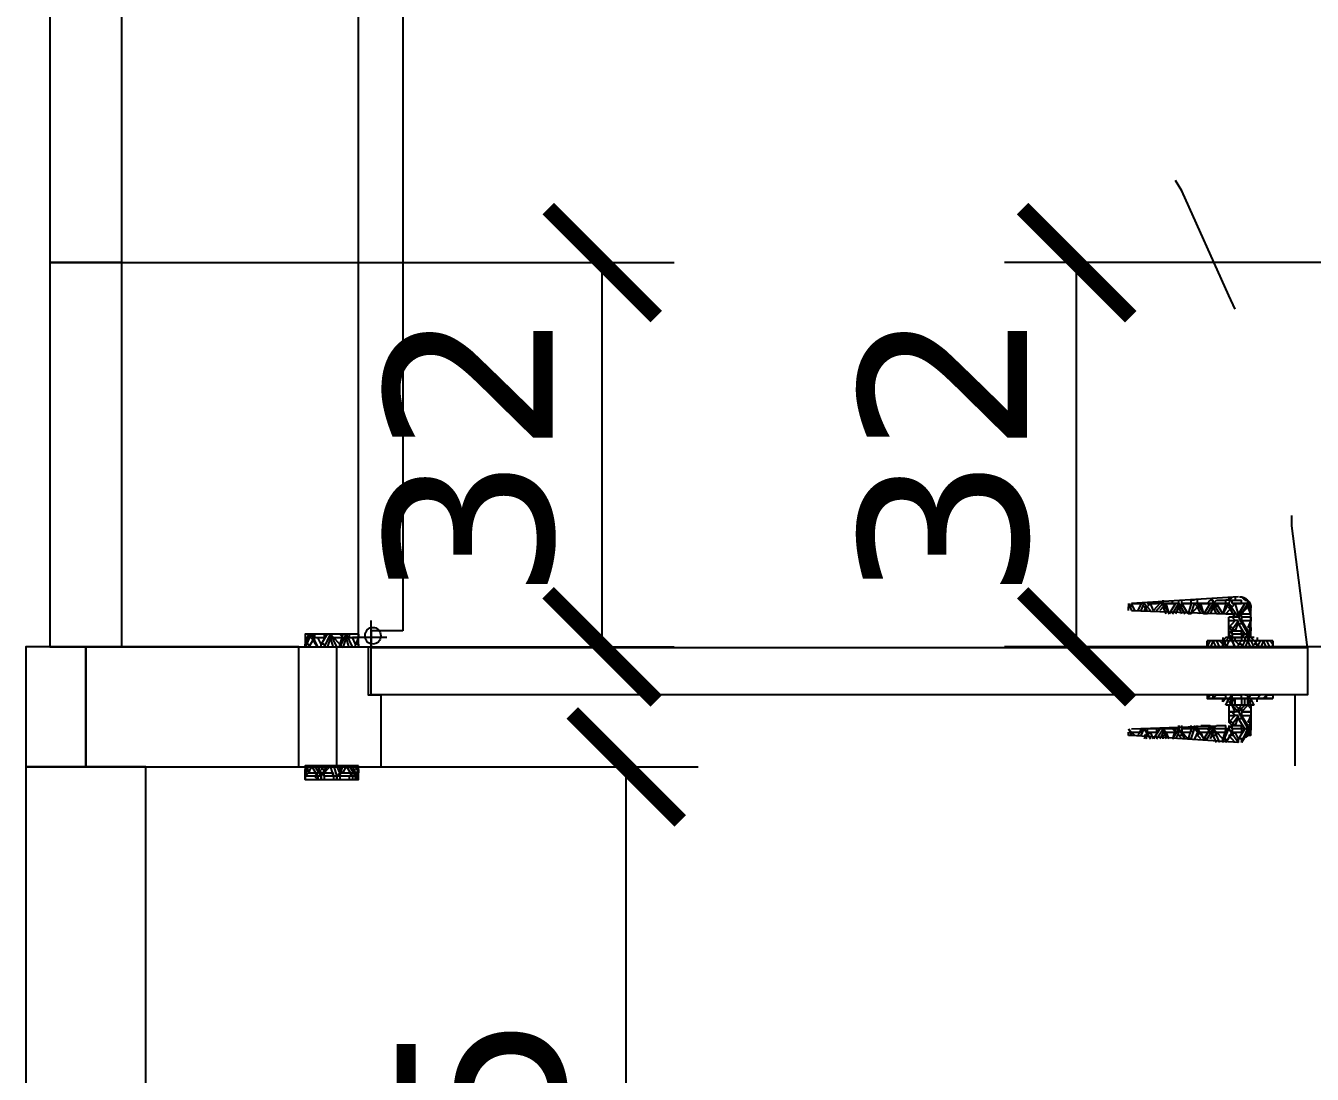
# Model space of a CAD drawing. Header units: centimetres. Extents: x -135 to 3640, y -1234 to 1338.
# Drawn here: x 2056 to 2163.1, y 174.4 to 261.7 of the extents above; entities that cross this region are included whole.
import ezdxf

# ---------------------------------------------------------------- set-up
doc = ezdxf.new("R2010")
doc.units = ezdxf.units.CM
for name, color, linetype in [('IC_KAPILAR', 7, 'Continuous'), ('MONTAJ_OZEL_OLCU', 6, 'Continuous'), ('MONTAJ_OZEL_PANO', 6, 'Continuous'), ('MONTAJ_STANDART', 7, 'Continuous')]:
    doc.layers.add(name, color=color, linetype=linetype)
doc.styles.add('PORTMAN', font='DejaVuSans.ttf')
doc.dimstyles.new('PORTMAN', dxfattribs={"dimtxt": 14, "dimasz": 9, "dimexe": 6, "dimexo": 5, "dimgap": 4, "dimtad": 1, "dimtxsty": 'PORTMAN', "dimblk": 'ARCHTICK', "dimcen": 2.5, "dimazin": 3, "dimtfac": 0.5, "dimtmove": 2, "dimatfit": 3})

# ---------------------------------------------------------------- blocks, each defined once
blk = doc.blocks.new('kaynak-dis-kapi')
at = {"color": 133, "linetype": 'Continuous', "lineweight": 25, "true_color": 0x6ec1dd}
for p, q in [((54378.49, 7078.5), (54378.49, 7162.8)), ((54374.54, 7161.39), (54374.54, 7079.91)), ((54298.7, 7082.17), (54298.42, 7081.6)), ((54298.42, 7081.89), (54298.42, 7081.89)), ((54298.42, 7081.89), (54298.7, 7081.89)), ((54298.42, 7081.32), (54298.7, 7081.89)), ((54298.98, 7082.45), (54298.7, 7082.45)), ((54298.7, 7082.45), (54298.7, 7082.45)), ((54298.7, 7082.45), (54298.98, 7082.45)), ((54298.7, 7082.17), (54300.11, 7082.17)), ((54298.7, 7082.17), (54298.7, 7081.89)), ((54298.7, 7082.17), (54298.98, 7082.17)), ((54298.7, 7081.89), (54299.26, 7081.32)), ((54298.98, 7082.45), (54299.26, 7082.73)), ((54298.98, 7082.17), (54299.54, 7081.32)), ((54299.26, 7082.17), (54299.26, 7082.45)), ((54300.11, 7082.45), (54299.26, 7082.45)), ((54299.26, 7082.17), (54299.26, 7082.17)), ((54300.11, 7082.17), (54299.26, 7082.17)), ((54299.54, 7082.73), (54309.13, 7082.17)), ((54299.54, 7081.32), (54299.83, 7082.17)), ((54299.83, 7082.73), (54299.83, 7082.45)), ((54299.83, 7082.73), (54299.83, 7082.45)), ((54300.11, 7081.89), (54299.83, 7082.17)), ((54299.83, 7081.04), (54300.39, 7081.89)), ((54300.39, 7082.45), (54300.11, 7082.73)), ((54300.11, 7082.17), (54300.11, 7082.45)), ((54300.11, 7082.17), (54300.11, 7082.17)), ((54300.39, 7082.17), (54300.11, 7081.89)), ((54300.11, 7081.89), (54300.39, 7081.89)), ((54300.11, 7081.89), (54300.67, 7081.32)), ((54300.39, 7082.73), (54300.39, 7082.45)), ((54300.39, 7082.45), (54300.67, 7082.45)), ((54300.39, 7082.17), (54300.67, 7082.17)), ((54300.67, 7082.17), (54300.67, 7082.45)), ((54301.52, 7082.45), (54300.67, 7082.45)), ((54300.67, 7082.45), (54300.67, 7082.45)), ((54300.67, 7082.17), (54300.67, 7082.17)), ((54301.52, 7082.17), (54300.67, 7082.17)), ((54300.67, 7082.17), (54300.95, 7081.32)), ((54300.95, 7081.32), (54301.52, 7082.17)), ((54301.8, 7082.17), (54301.24, 7081.32)), ((54301.8, 7082.17), (54301.52, 7082.45)), ((54301.52, 7082.45), (54301.52, 7082.45)), ((54301.52, 7082.45), (54301.52, 7082.45)), ((54301.8, 7082.17), (54301.52, 7082.17)), ((54301.52, 7081.89), (54301.52, 7082.17)), ((54301.52, 7081.89), (54301.8, 7081.89)), ((54301.52, 7081.32), (54301.8, 7081.89)), ((54302.08, 7082.45), (54301.8, 7082.45)), ((54301.8, 7082.45), (54301.8, 7082.45)), ((54301.8, 7082.45), (54302.08, 7082.45)), ((54301.8, 7082.17), (54301.8, 7081.89)), ((54301.8, 7082.17), (54302.08, 7082.17)), ((54301.8, 7081.89), (54302.08, 7081.32)), ((54302.36, 7082.17), (54302.08, 7082.45)), ((54302.08, 7082.45), (54302.08, 7082.45)), ((54302.36, 7082.17), (54302.08, 7082.17)), ((54303.21, 7082.17), (54302.08, 7082.17)), ((54302.08, 7082.17), (54302.65, 7081.32)), ((54303.21, 7082.17), (54302.65, 7081.32)), ((54302.65, 7081.32), (54302.93, 7082.17)), ((54303.21, 7081.89), (54302.93, 7082.17)), ((54302.93, 7081.32), (54303.21, 7081.89)), ((54303.21, 7082.17), (54303.21, 7082.45)), ((54303.21, 7082.17), (54303.21, 7082.45)), ((54303.21, 7082.17), (54303.21, 7082.17)), ((54303.49, 7082.17), (54303.21, 7081.89)), ((54303.21, 7081.89), (54303.21, 7081.89)), ((54303.21, 7081.89), (54303.77, 7081.32)), ((54303.49, 7082.45), (54303.49, 7082.45)), ((54303.49, 7082.45), (54303.49, 7082.45)), ((54303.49, 7082.45), (54303.77, 7082.45)), ((54303.77, 7081.32), (54303.49, 7082.17)), ((54303.49, 7082.17), (54303.77, 7082.17)), ((54303.77, 7082.17), (54303.77, 7082.45)), ((54303.77, 7082.45), (54303.77, 7082.45)), ((54303.77, 7082.17), (54303.77, 7082.17)), ((54304.62, 7082.17), (54303.77, 7082.17)), ((54303.77, 7082.17), (54304.06, 7081.32)), ((54304.06, 7081.32), (54304.62, 7082.17)), ((54304.9, 7082.17), (54304.34, 7081.32)), ((54304.62, 7082.17), (54304.62, 7082.45)), ((54304.62, 7082.17), (54304.62, 7082.17)), ((54304.62, 7081.89), (54304.62, 7082.17)), ((54304.62, 7081.89), (54304.9, 7081.89)), ((54304.62, 7081.32), (54304.9, 7081.89)), ((54304.9, 7082.17), (54304.9, 7081.89)), ((54304.9, 7082.17), (54305.18, 7082.17)), ((54304.9, 7081.89), (54305.18, 7081.32)), ((54305.47, 7082.17), (54305.18, 7082.17)), ((54306.03, 7082.17), (54305.18, 7082.17)), ((54305.18, 7082.17), (54305.75, 7081.32)), ((54305.47, 7082.17), (54305.47, 7082.45)), ((54306.31, 7082.17), (54305.75, 7081.32)), ((54305.75, 7081.32), (54306.03, 7082.17)), ((54306.31, 7082.17), (54306.03, 7082.17)), ((54306.03, 7081.89), (54306.03, 7082.17)), ((54306.03, 7081.89), (54306.31, 7081.89)), ((54306.03, 7081.32), (54306.31, 7081.89)), ((54306.31, 7082.17), (54306.31, 7082.45)), ((54306.31, 7082.17), (54306.31, 7081.89)), ((54306.31, 7082.17), (54306.59, 7082.17)), ((54306.31, 7081.89), (54306.59, 7081.6)), ((54306.59, 7082.17), (54307.16, 7081.6)), ((54306.88, 7082.17), (54306.88, 7082.17)), ((54307.72, 7082.17), (54306.88, 7082.17)), ((54307.16, 7081.6), (54307.44, 7082.17)), ((54308, 7082.17), (54307.44, 7081.6)), ((54307.72, 7081.89), (54307.44, 7082.17)), ((54307.72, 7082.17), (54307.72, 7082.17)), ((54308, 7082.17), (54307.72, 7081.89)), ((54307.72, 7081.89), (54308, 7081.89)), ((54307.72, 7081.6), (54308, 7081.89)), ((54307.72, 7081.89), (54308, 7081.6)), ((54308.28, 7081.6), (54308, 7082.17)), ((54308, 7082.17), (54308.28, 7082.17)), ((54308.28, 7082.17), (54308.28, 7082.17)), ((54309.13, 7082.17), (54308.28, 7082.17)), ((54308.28, 7082.17), (54308.57, 7081.6)), ((54308.85, 7081.6), (54309.13, 7082.17)), ((54309.41, 7082.17), (54309.13, 7081.6)), ((54309.13, 7082.17), (54309.13, 7082.17)), ((54309.13, 7081.89), (54309.13, 7082.17)), ((54309.13, 7081.89), (54309.41, 7081.89)), ((54309.41, 7082.17), (54309.41, 7081.89)), ((54309.41, 7081.6), (54309.41, 7081.89)), ((54309.41, 7081.89), (54309.41, 7081.89)), ((54309.41, 7081.89), (54309.41, 7081.89)), ((54298.42, 7079.35), (54298.42, 7081.6)), ((54299.26, 7081.32), (54298.42, 7081.32)), ((54298.42, 7081.04), (54299.26, 7081.04)), ((54298.42, 7081.04), (54298.42, 7081.04)), ((54298.42, 7081.04), (54298.42, 7080.76)), ((54299.26, 7080.76), (54298.42, 7080.76)), ((54298.42, 7080.76), (54298.7, 7080.19)), ((54298.7, 7079.91), (54299.26, 7080.76)), ((54299.26, 7081.04), (54299.26, 7081.32)), ((54299.26, 7081.32), (54299.26, 7081.32)), ((54299.26, 7081.32), (54299.54, 7081.32)), ((54299.26, 7081.04), (54299.26, 7080.76)), ((54299.26, 7080.48), (54299.26, 7080.76)), ((54299.54, 7081.04), (54299.54, 7081.32)), ((54299.54, 7081.04), (54300.39, 7081.04)), ((54299.54, 7081.04), (54299.83, 7081.04)), ((54299.54, 7080.76), (54299.54, 7080.76)), ((54299.54, 7080.76), (54299.83, 7080.76)), ((54299.54, 7080.76), (54299.83, 7079.91)), ((54300.11, 7081.04), (54299.83, 7081.32)), ((54300.67, 7081.32), (54299.83, 7081.32)), ((54300.11, 7081.04), (54299.83, 7080.76)), ((54300.39, 7080.76), (54299.83, 7080.76)), ((54299.83, 7080.76), (54300.39, 7080.19)), ((54300.39, 7079.35), (54300.39, 7081.04)), ((54309.13, 7081.6), (54300.67, 7081.32)), ((54300.67, 7081.32), (54300.67, 7081.32)), ((54300.67, 7081.32), (54300.95, 7081.32)), ((54300.67, 7081.04), (54300.67, 7081.04)), ((54300.95, 7081.32), (54300.95, 7081.32)), ((54302.36, 7081.32), (54302.36, 7081.32)), ((54302.36, 7081.32), (54302.65, 7081.32)), ((54302.65, 7081.32), (54302.65, 7081.32)), ((54303.77, 7081.32), (54303.77, 7081.32)), ((54303.77, 7081.32), (54304.06, 7081.32)), ((54305.47, 7081.32), (54305.47, 7081.32)), ((54305.47, 7081.32), (54305.47, 7081.32)), ((54377.36, 7078.22), (54377.36, 7080.76)), ((54298.42, 7080.19), (54298.42, 7079.91)), ((54298.42, 7080.19), (54298.7, 7080.19)), ((54298.7, 7079.63), (54298.42, 7079.91)), ((54298.42, 7079.91), (54298.42, 7079.91)), ((54298.7, 7079.63), (54298.42, 7079.35)), ((54298.7, 7079.63), (54298.7, 7079.91)), ((54298.7, 7079.63), (54298.98, 7079.63)), ((54298.7, 7079.63), (54298.7, 7079.35)), ((54298.7, 7079.63), (54298.98, 7079.63)), ((54298.98, 7079.63), (54299.54, 7080.48)), ((54298.98, 7079.63), (54299.26, 7079.35)), ((54299.26, 7080.48), (54299.54, 7080.48)), ((54299.26, 7079.63), (54299.26, 7079.91)), ((54300.11, 7079.91), (54299.26, 7079.91)), ((54299.26, 7079.63), (54299.26, 7079.35)), ((54300.11, 7080.19), (54299.83, 7079.91)), ((54300.11, 7080.19), (54300.39, 7080.19)), ((54300.11, 7079.91), (54300.39, 7080.19)), ((54300.11, 7079.63), (54300.11, 7079.91)), ((54300.39, 7079.63), (54300.11, 7079.91)), ((54300.11, 7079.63), (54300.11, 7079.35)), ((54300.39, 7079.63), (54300.39, 7079.63)), ((54300.39, 7079.63), (54300.39, 7079.63)), ((54300.39, 7079.63), (54300.39, 7079.63)), ((54378.49, 7079.63), (54378.49, 7079.35)), ((54379.62, 7079.63), (54379.05, 7078.5)), ((54379.33, 7079.63), (54379.33, 7079.35)), ((54380.18, 7078.5), (54379.62, 7079.63)), ((54379.62, 7079.63), (54379.62, 7079.35)), ((54379.62, 7079.63), (54379.9, 7079.63)), ((54380.18, 7079.63), (54379.9, 7079.35)), ((54379.9, 7079.63), (54380.18, 7078.79)), ((54381.03, 7079.63), (54380.46, 7078.5)), ((54381.03, 7079.63), (54380.74, 7079.35)), ((54381.59, 7078.5), (54381.03, 7079.63)), ((54381.03, 7079.63), (54381.03, 7079.35)), ((54381.03, 7079.63), (54381.31, 7079.63)), ((54381.31, 7079.63), (54381.87, 7078.79)), ((54381.59, 7079.63), (54381.59, 7079.35)), ((54382.72, 7079.63), (54382.15, 7078.5)), ((54382.44, 7079.63), (54382.44, 7079.35)), ((54382.72, 7079.63), (54382.44, 7079.35)), ((54383.28, 7078.5), (54382.72, 7079.63)), ((54382.72, 7079.63), (54383, 7079.63)), ((54383, 7079.63), (54383, 7079.35)), ((54383, 7079.63), (54383.28, 7078.79)), ((54377.36, 7078.5), (54293.34, 7078.5)), ((54293.34, 7078.5), (54293.34, 7074.56)), ((54296.44, 7078.79), (54296.73, 7079.07)), ((54296.44, 7079.07), (54302.36, 7079.07)), ((54296.44, 7078.5), (54296.44, 7078.79)), ((54296.44, 7078.79), (54296.44, 7078.79)), ((54296.44, 7078.79), (54296.44, 7078.79)), ((54297.01, 7079.07), (54296.73, 7078.5)), ((54297.01, 7078.5), (54297.29, 7079.07)), ((54297.29, 7079.07), (54297.57, 7078.5)), ((54297.85, 7078.5), (54297.57, 7079.07)), ((54297.85, 7078.79), (54297.57, 7078.5)), ((54297.85, 7079.35), (54297.85, 7079.07)), ((54297.85, 7078.79), (54298.13, 7079.07)), ((54297.85, 7079.07), (54298.13, 7078.79)), ((54297.85, 7078.5), (54297.85, 7078.79)), ((54297.85, 7078.79), (54298.13, 7078.79)), ((54298.13, 7079.07), (54298.42, 7079.35)), ((54298.13, 7079.35), (54300.67, 7079.35)), ((54298.13, 7079.35), (54298.13, 7079.35)), ((54298.42, 7079.35), (54298.42, 7079.35)), ((54298.42, 7079.35), (54298.7, 7079.35)), ((54298.42, 7079.35), (54298.42, 7079.35)), ((54298.42, 7078.5), (54298.7, 7079.07)), ((54298.7, 7079.07), (54298.7, 7079.35)), ((54298.7, 7079.35), (54298.7, 7079.07)), ((54298.7, 7079.07), (54298.98, 7078.5)), ((54300.11, 7079.35), (54299.26, 7079.35)), ((54299.26, 7079.35), (54299.26, 7079.07)), ((54299.26, 7079.07), (54299.54, 7078.79)), ((54299.26, 7078.79), (54299.26, 7078.5)), ((54299.26, 7078.79), (54299.54, 7078.79)), ((54299.54, 7078.79), (54299.83, 7079.07)), ((54299.54, 7078.5), (54299.54, 7078.79)), ((54299.83, 7079.35), (54299.83, 7079.35)), ((54300.11, 7079.35), (54299.83, 7079.35)), ((54299.83, 7079.35), (54299.83, 7079.35)), ((54299.83, 7079.07), (54299.83, 7079.35)), ((54300.11, 7079.35), (54300.39, 7079.35)), ((54300.67, 7079.35), (54300.67, 7079.35)), ((54300.67, 7078.79), (54300.67, 7078.5)), ((54300.67, 7078.79), (54300.95, 7078.79)), ((54300.95, 7079.35), (54300.95, 7079.07)), ((54300.95, 7078.79), (54301.24, 7079.07)), ((54300.95, 7078.5), (54300.95, 7078.79)), ((54301.52, 7079.07), (54301.24, 7078.5)), ((54301.52, 7078.5), (54301.8, 7079.07)), ((54301.8, 7079.07), (54302.08, 7078.5)), ((54302.36, 7078.5), (54302.08, 7079.07)), ((54302.36, 7079.07), (54302.36, 7079.07)), ((54302.36, 7078.79), (54302.36, 7078.5)), ((54302.36, 7078.79), (54302.36, 7078.79)), ((54375.95, 7079.35), (54379.05, 7079.35)), ((54377.36, 7074.56), (54377.36, 7078.5)), ((54379.33, 7079.35), (54378.49, 7079.35)), ((54378.49, 7079.35), (54378.77, 7078.79)), ((54378.49, 7078.5), (54378.49, 7079.07)), ((54378.49, 7078.79), (54378.49, 7078.5)), ((54378.49, 7078.79), (54378.77, 7078.79)), ((54378.77, 7078.79), (54379.05, 7079.35)), ((54378.77, 7078.5), (54378.77, 7078.79)), ((54379.33, 7079.35), (54379.05, 7079.35)), ((54379.33, 7079.35), (54379.62, 7079.35)), ((54379.33, 7078.5), (54379.62, 7079.35)), ((54379.62, 7079.35), (54379.9, 7078.5)), ((54380.74, 7079.35), (54379.9, 7079.35)), ((54380.18, 7078.79), (54379.9, 7078.5)), ((54380.18, 7078.79), (54380.74, 7079.35)), ((54380.18, 7078.5), (54380.18, 7078.79)), ((54380.18, 7078.79), (54380.18, 7078.79)), ((54380.46, 7068.64), (54380.46, 7078.5)), ((54380.74, 7079.35), (54380.74, 7079.35)), ((54380.74, 7079.35), (54381.03, 7079.35)), ((54380.74, 7078.5), (54381.03, 7079.35)), ((54381.03, 7079.35), (54381.31, 7078.5)), ((54382.44, 7079.35), (54381.59, 7079.35)), ((54381.59, 7078.79), (54381.59, 7078.5)), ((54381.59, 7078.79), (54381.87, 7078.79)), ((54381.87, 7078.79), (54382.15, 7079.35)), ((54381.87, 7078.5), (54381.87, 7078.79)), ((54382.44, 7079.35), (54382.15, 7079.35)), ((54382.15, 7078.5), (54382.72, 7079.35)), ((54382.44, 7079.35), (54382.72, 7079.35)), ((54382.44, 7079.35), (54383, 7078.5)), ((54383.28, 7079.35), (54383, 7079.35)), ((54383, 7078.79), (54383, 7078.5)), ((54383, 7078.79), (54383.28, 7078.79)), ((54383.28, 7078.5), (54383.28, 7078.79)), ((54383.28, 7078.79), (54383.28, 7078.79)), ((54293.34, 7074.56), (54377.36, 7074.56)), ((54297.01, 7074.56), (54296.44, 7074.56)), ((54296.44, 7074.56), (54296.44, 7074.27)), ((54296.44, 7074.27), (54297.01, 7074.27)), ((54297.01, 7074.27), (54296.44, 7074.27)), ((54297.01, 7074.56), (54296.73, 7074.56)), ((54296.73, 7074.56), (54296.73, 7074.56)), ((54297.01, 7074.27), (54296.73, 7074.27)), ((54296.73, 7074.27), (54296.73, 7074.27)), ((54297.29, 7074.27), (54297.01, 7074.56)), ((54297.01, 7074.27), (54297.01, 7074.56)), ((54297.29, 7074.27), (54297.01, 7074.27)), ((54297.01, 7074.27), (54297.01, 7074.27)), ((54297.29, 7074.56), (54297.29, 7074.56)), ((54297.29, 7074.56), (54297.29, 7074.56)), ((54297.29, 7074.56), (54297.57, 7074.56)), ((54297.29, 7074.27), (54297.29, 7074.27)), ((54297.29, 7074.27), (54297.57, 7074.27)), ((54297.85, 7074.27), (54297.57, 7074.56)), ((54298.42, 7074.56), (54297.57, 7074.56)), ((54297.57, 7074.56), (54297.57, 7074.56)), ((54297.85, 7074.27), (54297.57, 7074.27)), ((54298.42, 7074.27), (54297.57, 7074.27)), ((54297.57, 7074.27), (54297.57, 7074.27)), ((54297.85, 7073.99), (54297.85, 7074.27)), ((54298.13, 7073.71), (54298.42, 7074.27)), ((54298.7, 7074.27), (54298.42, 7074.56)), ((54298.42, 7074.56), (54298.42, 7074.56)), ((54298.42, 7074.56), (54298.42, 7074.56)), ((54298.7, 7074.27), (54298.42, 7073.71)), ((54298.7, 7074.27), (54298.42, 7074.27)), ((54298.42, 7074.27), (54298.42, 7073.99)), ((54298.42, 7074.27), (54298.42, 7074.27)), ((54298.98, 7074.56), (54298.7, 7074.56)), ((54298.7, 7074.56), (54298.7, 7074.56)), ((54298.7, 7074.56), (54298.98, 7074.56)), ((54298.7, 7074.27), (54298.7, 7074.27)), ((54298.7, 7073.99), (54298.7, 7074.27)), ((54298.7, 7074.27), (54298.98, 7074.27)), ((54298.98, 7074.56), (54299.26, 7074.56)), ((54299.26, 7074.27), (54299.26, 7074.56)), ((54300.11, 7074.56), (54299.26, 7074.56)), ((54299.26, 7074.27), (54299.26, 7074.27)), ((54300.11, 7074.27), (54299.26, 7074.27)), ((54299.83, 7074.56), (54299.83, 7074.56)), ((54299.83, 7074.56), (54299.83, 7074.56)), ((54299.83, 7074.27), (54300.11, 7073.99)), ((54300.11, 7074.27), (54300.11, 7074.56)), ((54300.11, 7074.27), (54300.11, 7074.27)), ((54300.39, 7074.27), (54300.11, 7073.99)), ((54300.39, 7074.56), (54300.39, 7074.56)), ((54300.39, 7074.56), (54300.39, 7074.56)), ((54300.39, 7074.56), (54300.67, 7074.56)), ((54300.39, 7074.27), (54300.67, 7074.27)), ((54300.67, 7074.27), (54300.67, 7074.56)), ((54301.52, 7074.56), (54300.67, 7074.56)), ((54300.67, 7074.56), (54300.67, 7074.56)), ((54300.67, 7074.27), (54300.67, 7074.27)), ((54301.52, 7074.27), (54300.67, 7074.27)), ((54300.67, 7074.27), (54300.95, 7073.99)), ((54300.95, 7073.99), (54300.95, 7074.27)), ((54301.8, 7074.27), (54301.52, 7074.56)), ((54301.52, 7074.56), (54301.52, 7074.56)), ((54301.52, 7074.56), (54301.52, 7074.56)), ((54301.8, 7074.27), (54301.52, 7074.27)), ((54301.52, 7074.27), (54301.52, 7074.27)), ((54301.52, 7074.27), (54301.52, 7074.27)), ((54302.08, 7074.56), (54301.8, 7074.56)), ((54301.8, 7074.56), (54301.8, 7074.56)), ((54301.8, 7074.56), (54302.08, 7074.56)), ((54301.8, 7074.27), (54301.8, 7074.27)), ((54301.8, 7074.27), (54301.8, 7074.27)), ((54301.8, 7074.27), (54302.08, 7074.27)), ((54302.36, 7074.27), (54302.08, 7074.56)), ((54302.36, 7074.56), (54302.08, 7074.56)), ((54302.08, 7074.56), (54302.08, 7074.56)), ((54302.36, 7074.27), (54302.08, 7074.27)), ((54302.36, 7074.27), (54302.08, 7074.27)), ((54302.08, 7074.27), (54302.08, 7074.27)), ((54376.51, 7074.56), (54376.51, 7068.64)), ((54298.13, 7073.99), (54298.13, 7073.99)), ((54298.13, 7073.71), (54300.67, 7073.71)), ((54298.42, 7073.99), (54298.7, 7073.99)), ((54298.42, 7073.71), (54298.42, 7073.71)), ((54298.42, 7073.43), (54298.7, 7073.71)), ((54298.42, 7073.71), (54298.42, 7071.74)), ((54298.42, 7073.15), (54299.26, 7073.15)), ((54298.42, 7073.15), (54298.42, 7073.15)), ((54298.42, 7073.15), (54298.42, 7072.86)), ((54299.26, 7073.15), (54298.42, 7073.15)), ((54298.7, 7073.71), (54298.7, 7073.99)), ((54298.7, 7073.99), (54298.7, 7073.71)), ((54298.7, 7073.71), (54299.26, 7073.15)), ((54299.54, 7073.15), (54298.98, 7073.71)), ((54299.26, 7073.71), (54299.54, 7073.43)), ((54299.26, 7073.43), (54299.26, 7073.15)), ((54299.26, 7073.43), (54299.54, 7073.43)), ((54299.26, 7073.15), (54299.26, 7073.15)), ((54299.26, 7073.15), (54299.26, 7072.86)), ((54299.54, 7073.43), (54299.83, 7073.71)), ((54299.54, 7073.15), (54299.54, 7073.43)), ((54299.54, 7073.15), (54300.39, 7073.15)), ((54299.54, 7073.15), (54299.83, 7073.15)), ((54299.83, 7073.15), (54300.11, 7073.71)), ((54300.11, 7073.15), (54299.83, 7073.15)), ((54300.11, 7073.15), (54299.83, 7072.86)), ((54300.39, 7073.15), (54299.83, 7073.15)), ((54300.11, 7073.99), (54300.39, 7073.99)), ((54300.11, 7073.71), (54300.39, 7073.99)), ((54300.39, 7073.71), (54300.11, 7073.99)), ((54300.39, 7073.71), (54300.39, 7072.3)), ((54300.67, 7073.99), (54300.67, 7073.99)), ((54299.26, 7072.86), (54298.42, 7072.86)), ((54298.42, 7072.86), (54298.7, 7072.3)), ((54298.42, 7072.3), (54298.42, 7072.02)), ((54298.42, 7072.3), (54298.7, 7072.3)), ((54298.7, 7072.02), (54299.26, 7072.86)), ((54298.98, 7071.74), (54299.54, 7072.58)), ((54299.26, 7072.58), (54299.26, 7072.86)), ((54299.26, 7072.58), (54299.54, 7072.58)), ((54299.54, 7072.86), (54299.54, 7072.86)), ((54299.54, 7072.86), (54299.83, 7072.86)), ((54299.54, 7072.86), (54299.83, 7072.02)), ((54300.39, 7072.86), (54299.83, 7072.86)), ((54299.83, 7072.86), (54300.39, 7072.3)), ((54300.11, 7072.3), (54299.83, 7072.02)), ((54300.11, 7072.3), (54300.39, 7072.3)), ((54300.11, 7072.02), (54300.39, 7072.3)), ((54300.67, 7072.3), (54300.67, 7072.3)), ((54298.7, 7071.74), (54298.42, 7072.02)), ((54298.42, 7072.02), (54298.42, 7072.02)), ((54298.7, 7071.74), (54298.42, 7071.45)), ((54298.42, 7071.17), (54298.42, 7071.45)), ((54298.42, 7071.45), (54298.42, 7071.45)), ((54298.42, 7071.17), (54298.7, 7071.17)), ((54298.7, 7071.74), (54298.7, 7072.02)), ((54298.7, 7071.74), (54298.98, 7071.74)), ((54298.7, 7071.74), (54298.7, 7071.45)), ((54298.7, 7071.74), (54298.98, 7071.74)), ((54298.7, 7071.45), (54299.26, 7070.61)), ((54298.7, 7071.17), (54298.7, 7071.17)), ((54298.98, 7071.74), (54299.54, 7070.89)), ((54299.26, 7071.74), (54299.26, 7072.02)), ((54300.11, 7072.02), (54299.26, 7072.02)), ((54299.26, 7071.74), (54299.26, 7071.45)), ((54300.11, 7071.45), (54299.26, 7071.45)), ((54299.54, 7070.89), (54299.83, 7071.45)), ((54299.54, 7070.61), (54309.13, 7071.17)), ((54300.11, 7071.17), (54299.83, 7071.45)), ((54299.83, 7070.61), (54300.39, 7071.17)), ((54300.11, 7071.74), (54300.11, 7072.02)), ((54300.39, 7071.74), (54300.11, 7072.02)), ((54300.11, 7071.74), (54300.11, 7071.45)), ((54300.39, 7071.74), (54300.11, 7071.45)), ((54300.11, 7071.45), (54300.67, 7070.61)), ((54300.11, 7071.17), (54300.39, 7071.17)), ((54300.39, 7071.74), (54300.67, 7071.74)), ((54300.39, 7071.74), (54300.67, 7071.74)), ((54300.67, 7071.74), (54300.67, 7072.02)), ((54301.52, 7072.02), (54300.67, 7072.02)), ((54300.67, 7071.74), (54300.67, 7072.02)), ((54309.13, 7071.74), (54300.67, 7072.02)), ((54300.67, 7071.74), (54300.67, 7071.45)), ((54300.67, 7071.74), (54300.95, 7070.89)), ((54301.52, 7071.45), (54300.67, 7071.45)), ((54300.95, 7070.89), (54301.52, 7071.45)), ((54301.8, 7071.74), (54301.52, 7072.02)), ((54301.52, 7072.02), (54301.52, 7072.02)), ((54301.52, 7072.02), (54301.52, 7072.02)), ((54301.8, 7071.74), (54301.52, 7071.45)), ((54301.52, 7071.17), (54301.52, 7071.45)), ((54301.52, 7071.17), (54301.8, 7071.17)), ((54301.52, 7070.61), (54301.8, 7071.17)), ((54301.8, 7071.74), (54301.8, 7072.02)), ((54301.8, 7071.74), (54302.08, 7071.74)), ((54301.8, 7071.74), (54301.8, 7071.45)), ((54301.8, 7071.74), (54302.08, 7071.74)), ((54301.8, 7071.45), (54302.08, 7070.89)), ((54302.36, 7071.74), (54302.08, 7072.02)), ((54302.93, 7072.02), (54302.08, 7072.02)), ((54302.08, 7071.74), (54302.08, 7072.02)), ((54302.36, 7071.74), (54302.08, 7071.45)), ((54302.08, 7071.74), (54302.65, 7070.89)), ((54303.21, 7071.45), (54302.08, 7071.45)), ((54303.21, 7071.74), (54302.65, 7070.89)), ((54302.65, 7070.89), (54302.93, 7071.45)), ((54302.93, 7072.02), (54302.93, 7072.02)), ((54302.93, 7072.02), (54302.93, 7072.02)), ((54303.21, 7071.17), (54302.93, 7071.45)), ((54302.93, 7070.89), (54303.21, 7071.17)), ((54303.21, 7071.74), (54303.21, 7072.02)), ((54303.21, 7071.74), (54303.21, 7072.02)), ((54303.49, 7071.74), (54303.21, 7072.02)), ((54303.21, 7071.74), (54303.21, 7071.45)), ((54303.49, 7071.74), (54303.21, 7071.45)), ((54303.21, 7071.45), (54303.49, 7070.89)), ((54303.21, 7071.17), (54303.21, 7071.17)), ((54303.49, 7072.02), (54303.49, 7071.74)), ((54303.77, 7070.89), (54303.49, 7071.74)), ((54303.49, 7071.74), (54303.77, 7071.74)), ((54303.49, 7071.74), (54303.77, 7071.74)), ((54303.77, 7071.74), (54303.77, 7072.02)), ((54303.77, 7071.74), (54303.77, 7072.02)), ((54303.77, 7071.74), (54303.77, 7071.45)), ((54303.77, 7071.74), (54304.06, 7070.89)), ((54304.62, 7071.45), (54303.77, 7071.45)), ((54304.06, 7070.89), (54304.62, 7071.45)), ((54304.62, 7071.74), (54304.62, 7072.02)), ((54304.62, 7071.74), (54304.62, 7071.45)), ((54304.62, 7071.17), (54304.62, 7071.45)), ((54304.62, 7071.17), (54304.9, 7071.17)), ((54304.62, 7070.89), (54304.9, 7071.17)), ((54304.9, 7071.74), (54304.9, 7072.02)), ((54304.9, 7071.74), (54305.18, 7071.74)), ((54304.9, 7071.74), (54304.9, 7071.45)), ((54304.9, 7071.74), (54305.18, 7071.74)), ((54304.9, 7071.45), (54305.18, 7070.89)), ((54305.47, 7071.74), (54305.18, 7071.74)), ((54305.47, 7071.74), (54305.18, 7071.45)), ((54305.18, 7071.74), (54305.18, 7071.74)), ((54305.18, 7071.74), (54305.47, 7070.89)), ((54306.03, 7071.45), (54305.18, 7071.45)), ((54305.75, 7070.89), (54306.03, 7071.45)), ((54306.31, 7071.74), (54306.03, 7070.89)), ((54306.31, 7071.74), (54306.03, 7071.45)), ((54306.03, 7071.17), (54306.03, 7071.45)), ((54306.03, 7071.17), (54306.31, 7071.17)), ((54306.88, 7070.89), (54306.31, 7071.74)), ((54306.31, 7071.74), (54306.31, 7071.74)), ((54306.31, 7071.74), (54306.31, 7071.45)), ((54306.31, 7071.74), (54306.59, 7071.74)), ((54306.31, 7071.45), (54306.59, 7070.89)), ((54306.31, 7070.89), (54306.31, 7071.17)), ((54306.59, 7071.74), (54307.16, 7070.89)), ((54306.88, 7071.74), (54306.88, 7071.74)), ((54306.88, 7071.74), (54306.88, 7071.45)), ((54307.72, 7071.45), (54306.88, 7071.45)), ((54307.16, 7070.89), (54307.44, 7071.45)), ((54308, 7071.74), (54307.44, 7070.89)), ((54307.72, 7071.17), (54307.44, 7071.45)), ((54307.72, 7071.74), (54307.72, 7071.74)), ((54307.72, 7071.74), (54307.72, 7071.45)), ((54308, 7071.74), (54307.72, 7071.45)), ((54307.72, 7071.45), (54308, 7070.89)), ((54307.72, 7071.17), (54308, 7071.17)), ((54307.72, 7070.89), (54308, 7071.17)), ((54308.28, 7071.17), (54308, 7071.74)), ((54308, 7071.74), (54308.28, 7071.74)), ((54308, 7071.74), (54308.28, 7071.74)), ((54308.28, 7071.74), (54308.28, 7071.45)), ((54308.28, 7071.74), (54308.57, 7071.17)), ((54309.13, 7071.45), (54308.28, 7071.45)), ((54308.85, 7071.17), (54309.13, 7071.45)), ((54309.41, 7071.74), (54309.13, 7071.17)), ((54309.41, 7071.74), (54309.13, 7071.45)), ((54309.13, 7071.17), (54309.13, 7071.45)), ((54309.13, 7071.45), (54309.13, 7071.45)), ((54309.13, 7071.17), (54309.41, 7071.17)), ((54309.13, 7071.17), (54309.13, 7071.17)), ((54309.41, 7071.45), (54309.41, 7071.45)), ((54309.41, 7071.45), (54309.41, 7071.45)), ((54309.41, 7071.17), (54309.41, 7071.45)), ((54309.41, 7071.17), (54309.41, 7071.17)), ((54299.26, 7070.89), (54299.26, 7070.61)), ((54299.26, 7070.89), (54299.54, 7070.89)), ((54299.54, 7070.61), (54299.54, 7070.89)), ((54300.67, 7070.89), (54300.67, 7070.61)), ((54300.67, 7070.89), (54300.95, 7070.89)), ((54300.95, 7070.61), (54300.95, 7070.89)), ((54302.36, 7070.89), (54302.36, 7070.89)), ((54302.36, 7070.89), (54302.65, 7070.89)), ((54303.77, 7070.89), (54303.77, 7070.89)), ((54303.77, 7070.89), (54304.06, 7070.89)), ((54378.49, 7068.64), (54378.77, 7068.35)), ((54378.49, 7068.35), (54378.49, 7068.07)), ((54378.49, 7068.35), (54378.77, 7068.35)), ((54378.77, 7067.79), (54378.49, 7068.07)), ((54378.49, 7068.07), (54378.49, 7068.07)), ((54378.49, 7068.07), (54378.49, 7068.07)), ((54378.77, 7067.79), (54378.49, 7067.51)), ((54378.77, 7068.07), (54379.05, 7068.64)), ((54378.77, 7067.79), (54378.77, 7068.07)), ((54378.77, 7067.79), (54379.05, 7067.79)), ((54378.77, 7067.79), (54378.77, 7067.51)), ((54378.77, 7067.79), (54379.05, 7067.79)), ((54379.05, 7067.79), (54379.62, 7068.64)), ((54379.33, 7067.79), (54379.05, 7068.07)), ((54380.18, 7068.07), (54379.05, 7068.07)), ((54379.05, 7067.79), (54379.05, 7067.51)), ((54379.33, 7067.79), (54379.33, 7067.51)), ((54379.62, 7068.64), (54379.9, 7068.07)), ((54380.18, 7067.79), (54379.9, 7068.64)), ((54380.18, 7068.35), (54379.9, 7068.07)), ((54380.18, 7068.07), (54380.46, 7068.64)), ((54380.18, 7068.64), (54380.18, 7068.35)), ((54380.18, 7068.35), (54380.18, 7068.35)), ((54380.18, 7067.79), (54380.18, 7068.07)), ((54380.46, 7067.79), (54380.18, 7068.07)), ((54380.18, 7067.79), (54380.18, 7067.51)), ((54380.18, 7067.79), (54380.18, 7067.51)), ((54380.74, 7068.64), (54380.46, 7067.79)), ((54380.46, 7067.51), (54380.46, 7067.79)), ((54380.46, 7067.79), (54380.74, 7067.79)), ((54380.46, 7067.79), (54380.46, 7067.51)), ((54380.46, 7067.79), (54380.74, 7067.79)), ((54380.74, 7067.79), (54381.03, 7068.64)), ((54380.74, 7067.79), (54380.74, 7068.07)), ((54381.59, 7068.07), (54380.74, 7068.07)), ((54380.74, 7067.79), (54380.74, 7067.51)), ((54380.74, 7067.79), (54380.74, 7067.51)), ((54381.03, 7068.64), (54381.59, 7068.07)), ((54381.59, 7068.64), (54381.87, 7068.35)), ((54381.59, 7068.35), (54381.59, 7068.07)), ((54381.59, 7068.35), (54381.87, 7068.35)), ((54381.59, 7067.79), (54381.59, 7068.07)), ((54381.59, 7067.79), (54381.59, 7067.51)), ((54381.87, 7068.07), (54382.15, 7068.64)), ((54381.87, 7067.79), (54381.87, 7068.07)), ((54381.87, 7067.79), (54383.28, 7067.79)), ((54381.87, 7067.79), (54382.15, 7067.79)), ((54381.87, 7067.79), (54381.87, 7067.51)), ((54381.87, 7067.79), (54382.15, 7067.79)), ((54382.15, 7067.79), (54382.72, 7068.64)), ((54382.44, 7067.79), (54382.15, 7068.07)), ((54383, 7068.07), (54382.15, 7068.07)), ((54382.44, 7067.79), (54382.15, 7067.51)), ((54382.15, 7067.79), (54382.15, 7067.51)), ((54382.72, 7068.64), (54383, 7068.07)), ((54383.28, 7067.79), (54383, 7068.64)), ((54383, 7068.64), (54383.28, 7068.35)), ((54383, 7068.35), (54383, 7068.07)), ((54383, 7068.35), (54383.28, 7068.35)), ((54383.28, 7068.07), (54383.28, 7068.35)), ((54383.28, 7067.79), (54383.28, 7068.07)), ((54383.28, 7067.79), (54383.28, 7067.51))]:
    blk.add_line(p, q, dxfattribs=at)
at = {"color": 7, "linetype": 'Continuous', "lineweight": 25}
for points in [[(54299.83, 7106.7), (54300.39, 7107.82), (54304.62, 7116.56), (54305.18, 7117.41)], [(54293.34, 7078.5), (54294.75, 7088.65), (54294.75, 7089.5)]]:
    blk.add_lwpolyline(points, dxfattribs=at)
at = {"color": 133, "linetype": 'Continuous', "lineweight": 25, "true_color": 0x6ec1dd}
for points in [[(54300.39, 7082.17), (54299.54, 7081.04), (54298.7, 7079.63), (54298.7, 7079.35), (54298.42, 7079.07), (54298.13, 7078.5)], [(54299.54, 7081.04), (54298.7, 7082.17), (54298.7, 7082.45)], [(54300.95, 7081.32), (54300.39, 7082.17), (54300.11, 7082.73)], [(54300.39, 7082.17), (54301.8, 7082.17), (54303.21, 7082.17), (54304.62, 7082.17)], [(54302.36, 7081.32), (54301.8, 7082.17), (54301.8, 7082.45)], [(54305.47, 7081.32), (54304.9, 7082.17), (54304.9, 7082.45)], [(54304.9, 7082.17), (54306.31, 7082.17), (54306.88, 7082.17)], [(54306.88, 7081.6), (54306.31, 7082.17), (54306.31, 7082.45)], [(54300.39, 7079.35), (54300.39, 7079.63), (54299.54, 7080.76)], [(54298.98, 7079.35), (54298.7, 7079.63), (54298.42, 7080.19)], [(54298.42, 7079.63), (54298.7, 7079.63), (54300.11, 7079.63)], [(54300.39, 7079.91), (54300.39, 7079.63), (54300.11, 7079.35), (54300.11, 7079.07), (54299.83, 7078.5)], [(54300.39, 7079.63), (54300.39, 7079.35), (54300.11, 7079.35)], [(54374.54, 7079.91), (54377.36, 7079.91), (54377.36, 7078.5)], [(54378.49, 7078.5), (54378.49, 7079.63), (54383.28, 7079.63), (54383.28, 7078.5)], [(54293.34, 7078.5), (54293.34, 7074.56), (54294.47, 7074.56), (54294.47, 7068.64)], [(54296.44, 7079.07), (54296.44, 7078.5), (54302.36, 7078.5), (54302.36, 7079.07)], [(54298.98, 7079.35), (54298.98, 7079.07), (54299.26, 7078.5)], [(54299.83, 7078.5), (54300.11, 7079.07), (54300.39, 7079.35)], [(54300.11, 7079.35), (54300.39, 7079.07), (54300.67, 7078.5)], [(54300.95, 7078.5), (54300.67, 7079.07), (54300.39, 7079.35)], [(54300.67, 7079.35), (54300.95, 7079.07), (54300.95, 7078.79)], [(54377.64, 7078.5), (54377.64, 7074.56), (54376.51, 7074.56)], [(54296.44, 7074.56), (54302.36, 7074.56), (54302.36, 7074.27), (54296.44, 7074.27)], [(54297.29, 7074.27), (54298.7, 7074.27), (54300.11, 7074.27)], [(54298.98, 7073.71), (54298.98, 7074.27), (54298.7, 7074.27), (54298.7, 7074.56)], [(54298.98, 7074.27), (54299.26, 7074.27), (54299.26, 7073.71)], [(54299.83, 7073.71), (54299.83, 7074.27), (54299.83, 7074.27)], [(54300.67, 7073.71), (54300.39, 7074.27), (54300.11, 7074.56)], [(54300.39, 7074.27), (54300.11, 7074.27), (54300.11, 7073.71)], [(54300.39, 7074.27), (54301.8, 7074.27), (54302.36, 7074.27)], [(54302.08, 7074.27), (54301.8, 7074.27), (54301.8, 7074.56)], [(54300.11, 7073.71), (54299.54, 7073.15), (54298.7, 7071.74), (54298.42, 7071.17)], [(54299.26, 7070.61), (54298.7, 7071.74), (54298.42, 7072.3)], [(54300.95, 7070.61), (54300.39, 7071.74), (54299.54, 7072.86)], [(54298.42, 7071.74), (54298.7, 7071.74), (54300.11, 7071.74)], [(54300.39, 7072.02), (54300.39, 7071.74), (54299.54, 7070.61)], [(54300.39, 7071.74), (54301.8, 7071.74), (54303.21, 7071.74), (54304.62, 7071.74)], [(54302.08, 7072.02), (54301.8, 7071.74), (54301.24, 7070.61)], [(54302.36, 7070.89), (54301.8, 7071.74), (54301.52, 7072.02)], [(54304.9, 7072.02), (54304.9, 7071.74), (54304.34, 7070.89)], [(54305.47, 7070.89), (54304.9, 7071.74), (54304.9, 7072.02)], [(54304.9, 7071.74), (54306.31, 7071.74), (54307.72, 7071.74)], [(54378.77, 7067.51), (54378.77, 7067.79), (54378.49, 7068.35)], [(54378.49, 7067.79), (54378.77, 7067.79), (54380.18, 7067.79), (54381.59, 7067.79)], [(54379.33, 7068.64), (54378.77, 7067.79), (54378.77, 7067.51)], [(54381.87, 7067.51), (54381.87, 7067.79), (54381.31, 7068.64)], [(54382.44, 7068.64), (54381.87, 7067.79), (54381.87, 7067.51)], [(54383.28, 7067.51), (54383.28, 7067.79), (54383, 7068.07)]]:
    blk.add_lwpolyline(points, dxfattribs=at)
for points in [[(54309.13, 7081.89), (54309.13, 7081.89)], [(54378.49, 7068.64), (54383.28, 7068.64), (54383.28, 7067.51), (54378.49, 7067.51)]]:
    blk.add_lwpolyline(points, close=True, dxfattribs=at)
for points in [[(54298.72, 7082.46), (54298.53, 7082.27), (54298.42, 7082.01), (54298.42, 7081.75)], [(54299.45, 7082.73), (54299.18, 7082.74), (54298.92, 7082.65), (54298.72, 7082.46)], [(54377.22, 7080.19), (54376.83, 7080.19), (54376.51, 7079.88), (54376.51, 7079.49)], [(54377.92, 7079.49), (54377.92, 7079.88), (54377.61, 7080.19), (54377.22, 7080.19)], [(54376.51, 7079.49), (54376.51, 7079.1), (54376.83, 7078.79), (54377.22, 7078.79)], [(54377.22, 7078.79), (54377.61, 7078.79), (54377.92, 7079.1), (54377.92, 7079.49)], [(54298.42, 7071.88), (54298.42, 7071.61), (54298.53, 7071.35), (54298.72, 7071.16)], [(54298.72, 7071.16), (54298.92, 7070.98), (54299.18, 7070.88), (54299.45, 7070.89)]]:
    blk.add_open_spline(points, degree=3, dxfattribs=at)
blk = doc.blocks.new('BOM_K03_DIS_KAPI_ACIKLIK900')
at = {"layer": 'IC_KAPILAR', "xscale": 0.9278350515463918}
blk.add_blockref('kaynak-dis-kapi', (0, 0), dxfattribs=at)
blk = doc.blocks.new('BOM_D10_1255p0_DIS_K02_SOL')
blk.add_lwpolyline([(0, 0), (17.75, 0), (17.75, 10), (0, 10)], close=True)
at = {"layer": 'IC_KAPILAR', "xscale": -1}
blk.add_blockref('BOM_K03_DIS_KAPI_ACIKLIK900', (50476.99, -7068.57), dxfattribs=at)
blk = doc.blocks.new('MNT_BOM_D10_1255p0_DIS_K02_SOL')
blk.add_blockref('BOM_D10_1255p0_DIS_K02_SOL', (0, 0))
blk = doc.blocks.new('BOM_D15_835p0_DIS_DOLU')
blk.add_lwpolyline([(0, 0), (10, 0), (10, 83.5), (0, 83.5)], close=True)
blk = doc.blocks.new('MNT_BOM_D15_835p0_DIS_DOLU')
blk.add_blockref('BOM_D15_835p0_DIS_DOLU', (0, 0))
blk = doc.blocks.new('_ARCHTICK')
at = {"color": 0, "linetype": 'BYBLOCK', "const_width": 0.15}
blk.add_lwpolyline([(-0.5, -0.5), (0.5, 0.5)], dxfattribs=at)
blk = doc.blocks.new('BOM_I13_320p0_IC_DOLU')
blk.add_lwpolyline([(0, 0), (6, 0), (6, 32), (0, 32)], close=True)
blk = doc.blocks.new('MNT_BOM_I13_320p0_IC_DOLU')
blk.add_blockref('BOM_I13_320p0_IC_DOLU', (0, 0))
blk = doc.blocks.new('BOM_I01_1255p0_IC_DOLU')
blk.add_lwpolyline([(0, 0), (6, 0), (6, 125.5), (0, 125.5)], close=True)
blk = doc.blocks.new('MNT_BOM_I01_1255p0_IC_DOLU')
blk.add_blockref('BOM_I01_1255p0_IC_DOLU', (0, 0))
blk = doc.blocks.new('BOM_B02_DIS_KOSE_50x100')
blk.add_lwpolyline([(0, 0), (5, 0), (5, 10), (0, 10)], close=True)
blk = doc.blocks.new('MNT_BOM_B02_DIS_KOSE_50x100')
blk.add_blockref('BOM_B02_DIS_KOSE_50x100', (0, 0))

msp = doc.modelspace()

# ---------------------------------------------------------------- block references
at = {"layer": 'MONTAJ_OZEL_PANO'}
for name, p in [('MNT_BOM_I13_320p0_IC_DOLU', (2058, 210)), ('MNT_BOM_D15_835p0_DIS_DOLU', (2056, 116.5))]:
    msp.add_blockref(name, p, dxfattribs=at)
at = {"layer": 'MONTAJ_STANDART'}
for name, p in [('MNT_BOM_I01_1255p0_IC_DOLU', (2058, 242)), ('MNT_BOM_D10_1255p0_DIS_K02_SOL', (2061, 200)), ('MNT_BOM_B02_DIS_KOSE_50x100', (2056, 200))]:
    msp.add_blockref(name, p, dxfattribs=at)

# ---------------------------------------------------------------- dimensions: what is measured, and where the dimension line sits
at = {"layer": 'MONTAJ_OZEL_OLCU'}
for base, p1, p2 in [((2104, 210), (2058, 210), (2058, 242)), ((2143.5, 210), (2189.5, 210), (2189.5, 242)), ((2106, 116.5), (2056, 116.5), (2056, 200))]:
    msp.add_linear_dim(base=base, p1=p1, p2=p2, angle=90, dimstyle='PORTMAN', override={"dimtxt": 14, "dimasz": 9, "dimexe": 6, "dimexo": 5, "dimdec": 2, "dimzin": 8, "dimdsep": 44}, dxfattribs=at).render()

doc.saveas('drawing.dxf')
